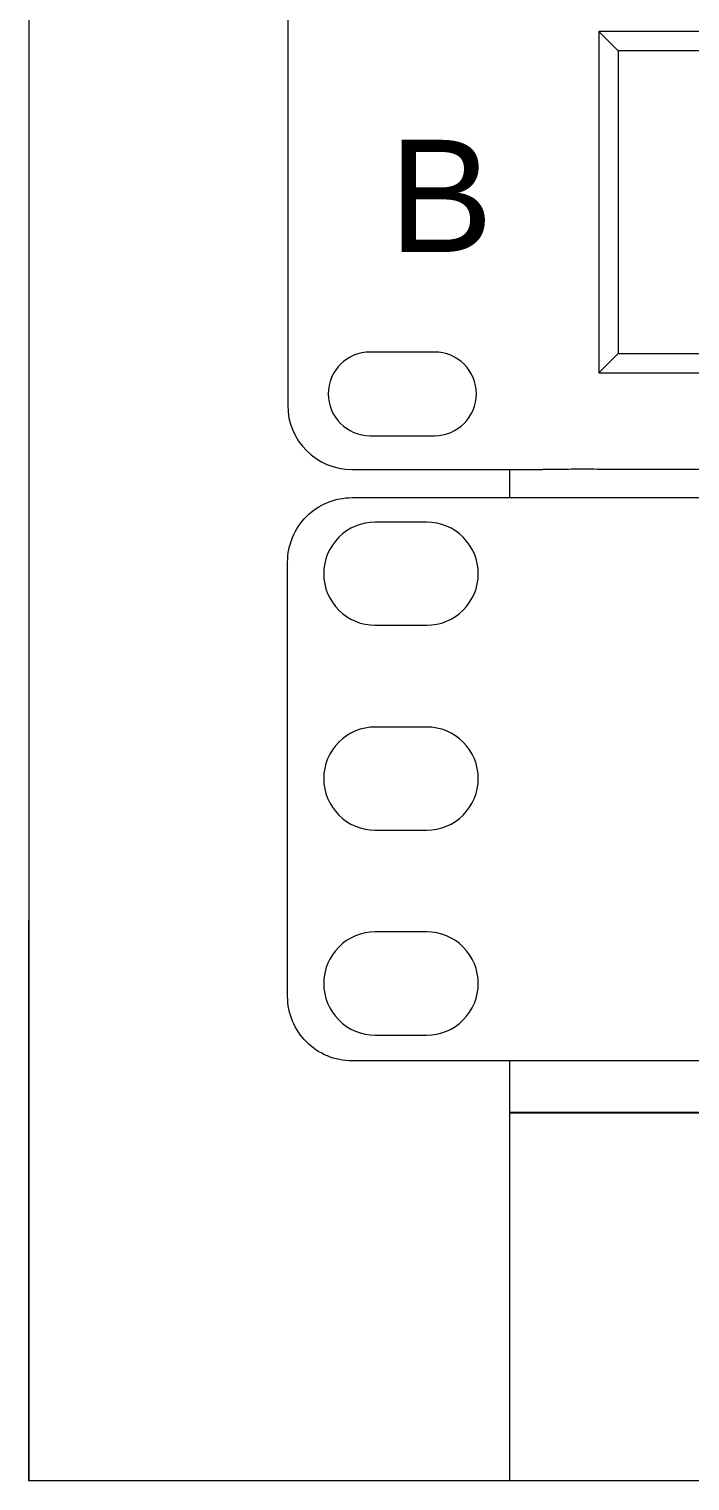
# Model space of a CAD drawing. Header units: millimetres. Extents: x 1256 to 2931, y 3298 to 3694.
# Drawn here: x 2044.6 to 2050.5, y 3446.24 to 3459.18 of the extents above; entities that cross this region are included whole.
import ezdxf

# ---------------------------------------------------------------- set-up
doc = ezdxf.new("R2010")
doc.units = ezdxf.units.MM
doc.layers.get('0').update_dxf_attribs({"color": 250, "lineweight": 5})
for name, color, linetype, lineweight in [('(B) 1U - NVR', 250, 'Continuous', 5), ('(C)1U - Gestion Cable', 250, 'Continuous', 5), ('Canales', 250, 'Continuous', 25), ('Rack 1 - 2', 250, 'Continuous', 5)]:
    doc.layers.add(name, color=color, linetype=linetype, lineweight=lineweight)
doc.styles.get("Standard").update_dxf_attribs({"font": 'Arial.ttf'})

# ---------------------------------------------------------------- blocks, each defined once
blk = doc.blocks.new('1U - Patch Panel 24P RJ45')
at = {"color": 250, "linetype": 'Continuous', "lineweight": 5}
for p, q in [((23039.16, 730.03), (23039.16, 698.99)), ((23161.72, 725.86), (23061.54, 725.86)), ((23061.54, 725.86), (23061.54, 701.31)), ((23061.54, 725.86), (23062.93, 724.47)), ((23160.33, 724.47), (23062.93, 724.47)), ((23062.93, 724.47), (23062.93, 702.7)), ((23049.72, 702.81), (23045.09, 702.81)), ((23061.54, 701.31), (23062.93, 702.7)), ((23062.93, 702.7), (23160.33, 702.7)), ((23061.54, 701.31), (23161.72, 701.31)), ((23045.09, 696.79), (23049.72, 696.79)), ((23043.79, 694.36), (23057.51, 694.36)), ((23463.87, 694.36), (23061.68, 694.36))]:
    blk.add_line(p, q, dxfattribs=at)
for centre, radius, start, end in [((23045.09, 699.8), 3.01, 90, 270), ((23049.72, 699.8), 3.01, 270, 90), ((23043.79, 698.99), 4.63, 180, 270)]:
    blk.add_arc(centre, radius, start, end, dxfattribs=at)
at = {"color": 250, "linetype": 'Continuous', "lineweight": 5, "start_tangent": (-0.999429, 0.033791), "end_tangent": (-1, -0.000961)}
blk.add_spline([(23061.68, 694.36), (23060.67, 694.38), (23059.18, 694.37), (23057.51, 694.36)], degree=3, dxfattribs=at)
blk = doc.blocks.new('1U - Peine Cable Rack')
at = {"layer": '(C)1U - Gestion Cable'}
for points in [[(-5.8, 37.7), (466.8, 37.7, -0.414214), (471.8, 32.7), (471.8, -1, -0.414214), (466.8, -6), (-5.8, -6, -0.414214), (-10.8, -1), (-10.8, 32.7, -0.414214)], [(-4, 27.8), (0, 27.8, 0.414214), (4, 31.8), (4, 31.8, 0.414214), (0, 35.8), (-4, 35.8, 0.414214), (-8, 31.8), (-8, 31.8, 0.414214)], [(-4, 11.9), (0, 11.9, 0.414214), (4, 15.9), (4, 15.9, 0.414214), (0, 19.9), (-4, 19.9, 0.414214), (-8, 15.9), (-8, 15.9, 0.414214)], [(-4, -4), (0, -4, 0.414214), (4, 0), (4, 0, 0.414214), (0, 4), (-4, 4, 0.414214), (-8, 0), (-8, 0, 0.414214)]]:
    blk.add_lwpolyline(points, format="xyb", close=True, dxfattribs=at)

msp = doc.modelspace()

# ---------------------------------------------------------------- linework, layer by layer
at = {"layer": 'Canales'}
msp.add_line((2048.89, 3449.525), (2100.319, 3449.525), dxfattribs=at)
at = {"layer": 'Rack 1 - 2'}
for p, q in [((2044.604, 3506.239), (2044.604, 3446.239)), ((2048.89, 3455.256), (2048.89, 3455.006)), ((2044.604, 3446.239), (2044.604, 3451.239)), ((2048.89, 3449.985), (2048.89, 3446.239)), ((2067.104, 3446.239), (2044.604, 3446.239))]:
    msp.add_line(p, q, dxfattribs=at)

# ---------------------------------------------------------------- block references
for name, p, xscale, yscale, zscale in [('1U - Patch Panel 24P RJ45', (-809.312, 3369.175), 0.1239725185703523, 0.1239725185703523, 0.1239725185703523), ('1U - Peine Cable Rack', (2048.151, 3450.674), 0.1149004857262601, 0.1149004857262601, 0.1149004857262601)]:
    msp.add_blockref(name, p, dxfattribs=dict(xscale=xscale, yscale=yscale, zscale=zscale))

# ---------------------------------------------------------------- texts
at = {"layer": '(B) 1U - NVR', "insert": (2047.689, 3458.196), "char_height": 1, "attachment_point": 1}
msp.add_mtext_dynamic_manual_height_columns('\\pi0.12244;B', width=1, gutter_width=12.5, heights=[1], dxfattribs=at)

doc.saveas('drawing.dxf')
